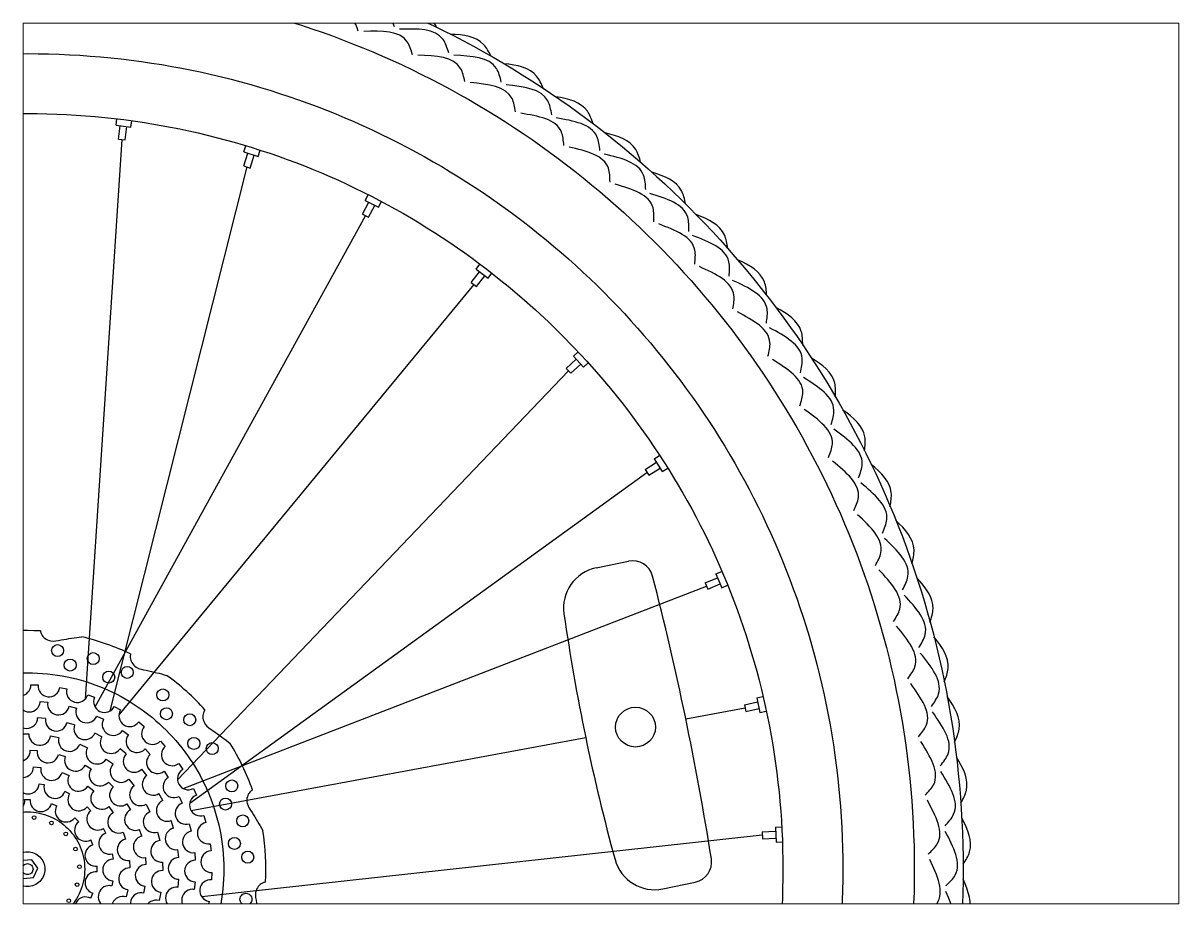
# Paper-space layout 'www.ceco.net' of a CAD drawing. Header units: millimetres. Extents: x 27 to 240, y 20 to 183.
# The model-space entities are those that its viewports show. They can reach past a viewport. Long polylines and large blocks are cut down to what shows.
import ezdxf

# ---------------------------------------------------------------- set-up
doc = ezdxf.new("R2010")
doc.units = ezdxf.units.MM
doc.layers.add('ceco.net 415 bike rim', color=7, linetype='Continuous')
doc.layers.add('ceco.net 415 bike tyres', color=8, linetype='Continuous')

msp = doc.modelspace()

# ---------------------------------------------------------------- linework, layer by layer
at = {"layer": 'ceco.net 415 bike rim'}
for p, q in [((32.43, 272.34), (32.73, 274.67)), ((32.43, 272.34), (37.89, 271.64)), ((33.3, 267.26), (33.94, 272.15)), ((35.76, 266.94), (36.39, 271.83)), ((37.89, 271.64), (38.19, 273.96)), ((34.53, 267.1), (21.16, 62.26)), ((33.3, 267.26), (35.76, 266.94)), ((79.23, 262.58), (79.93, 264.81)), ((79.23, 262.58), (84.49, 260.93)), ((84.49, 260.93), (85.19, 263.17)), ((79.21, 257.42), (80.68, 262.12)), ((81.57, 256.68), (83.04, 261.38)), ((30.31, 57.96), (80.39, 257.05)), ((79.21, 257.42), (81.57, 256.68)), ((123.63, 244.83), (124.7, 246.91)), ((122.7, 239.75), (124.97, 244.13)), ((123.63, 244.83), (128.51, 242.3)), ((124.9, 238.62), (127.17, 242.99)), ((128.51, 242.3), (129.59, 244.38)), ((24.75, 59.37), (123.8, 239.18)), ((122.7, 239.75), (124.9, 238.62)), ((164.26, 219.64), (165.68, 221.5)), ((162.47, 214.8), (165.46, 218.72)), ((164.26, 219.64), (168.64, 216.3)), ((164.44, 213.3), (167.43, 217.22)), ((168.64, 216.3), (170.06, 218.16)), ((163.46, 214.05), (33.48, 56.51)), ((162.47, 214.8), (164.44, 213.3)), ((197.3, 183.33), (200.93, 186.67)), ((199.91, 187.78), (201.63, 189.37)), ((199.91, 187.78), (203.63, 183.73)), ((198.14, 182.42), (54.91, 32.71)), ((197.3, 183.33), (198.98, 181.51)), ((198.98, 181.51), (202.61, 184.84)), ((203.63, 183.73), (205.36, 185.32)), ((226.14, 146.28), (230.29, 148.94)), ((229.48, 150.21), (231.45, 151.48)), ((229.48, 150.21), (232.44, 145.58)), ((59.4, 24.14), (226.81, 145.24)), ((226.14, 146.28), (227.48, 144.2)), ((227.48, 144.2), (231.63, 146.85)), ((232.44, 145.58), (234.42, 146.84)), ((208.23, 110.28), (220.11, 112.75)), ((248.11, 104.79), (252.66, 106.69)), ((252.07, 108.08), (254.24, 108.99)), ((252.07, 108.08), (254.19, 103)), ((57.01, 29.53), (248.58, 103.65)), ((248.11, 104.79), (249.06, 102.5)), ((249.06, 102.5), (253.61, 104.4)), ((254.19, 103), (256.36, 103.91)), ((1.28, 67.52), (3.89, 67.42)), ((11.82, 66.49), (14.39, 65.98)), ((22.08, 63.82), (24.54, 62.92)), ((-6.04, 61.24), (-3.29, 61.45)), ((4.69, 61.35), (7.43, 61.08)), ((15.27, 59.61), (17.92, 58.87)), ((31.79, 59.58), (34.08, 58.31)), ((262.53, 60.11), (267.34, 61.19)), ((262.53, 60.11), (263.08, 57.7)), ((267.01, 62.67), (269.3, 63.18)), ((267.01, 62.67), (268.22, 57.3)), ((6.63, 55.14), (3.72, 55.41)), ((25.39, 56.05), (27.87, 54.86)), ((262.8, 58.91), (241.07, 54.89)), ((263.08, 57.7), (267.89, 58.78)), ((268.22, 57.3), (270.51, 57.81)), ((17.26, 52.79), (14.46, 53.62)), ((34.74, 50.79), (36.97, 49.19)), ((40.72, 53.88), (42.78, 52.26)), ((-2.61, 49.47), (0.51, 49.53)), ((8.46, 48.81), (11.52, 48.18)), ((27.22, 48.4), (24.65, 49.77)), ((48.65, 46.84), (50.43, 44.92)), ((204.42, 48.11), (59.91, 21.38)), ((1.03, 43.52), (3.56, 43.39)), ((19.11, 45.7), (21.96, 44.4)), ((36.14, 42.16), (33.88, 44)), ((43.03, 43.99), (44.95, 42.02)), ((11.42, 42.01), (13.84, 41.28)), ((28.8, 40.3), (31.4, 38.57)), ((55.38, 38.65), (56.83, 36.48)), ((2.21, 37.47), (4.93, 37.21)), ((12.68, 35.33), (15.21, 34.32)), ((21.14, 38.06), (23.31, 36.77)), ((43.67, 34.3), (41.82, 36.55)), ((50.02, 35.84), (51.57, 33.57)), ((-5.59, 31.04), (-3.69, 31.32)), ((4.28, 31.24), (6.16, 30.93)), ((22.12, 30.33), (24.26, 28.64)), ((31.43, 30.12), (29.63, 31.89)), ((37.05, 32.88), (39.05, 30.48)), ((-1.04, 25.51), (0.99, 25.52)), ((15.42, 27.51), (13.72, 28.39)), ((49.53, 25.12), (48.14, 27.69)), ((55.48, 26.61), (56.61, 24.11)), ((60.74, 29.52), (61.84, 27.14)), ((8.8, 23.97), (10.68, 23.2)), ((23.17, 21.4), (21.83, 22.76)), ((29.77, 22.87), (31.35, 20.64)), ((36.4, 23.87), (37.73, 21.72)), ((43.44, 23.81), (44.85, 21.03)), ((18.74, 17.34), (17.31, 18.78)), ((53.48, 14.98), (52.62, 17.76)), ((64.61, 19.65), (65.32, 17.13)), ((28.64, 13.19), (27.79, 14.9)), ((35, 13.55), (35.89, 10.98)), ((41.83, 12.06), (41.06, 14.47)), ((47.65, 13.55), (48.41, 10.52)), ((59.26, 16.58), (59.94, 13.91)), ((268.98, 13.61), (273.91, 13.84)), ((268.98, 13.61), (269.1, 11.14)), ((273.84, 15.35), (276.18, 15.46)), ((273.84, 15.35), (274.09, 9.85)), ((23.95, 8.85), (23.17, 10.72)), ((269.04, 12.38), (63.8, -10.16)), ((66.89, 9.3), (67.2, 6.7)), ((269.1, 11.14), (274.02, 11.37)), ((274.09, 9.85), (276.43, 9.96)), ((31.04, 5.59), (31.32, 3.69)), ((55.37, 4.26), (55.07, 7.15)), ((61.24, 6.03), (61.45, 3.29)), ((25.52, -0.99), (25.51, 1.04)), ((37.4, 3.14), (37.53, 0.42)), ((43.5, 1.7), (43.33, 4.22)), ((49.47, 2.61), (49.53, -0.52)), ((55.14, -6.63), (55.41, -3.73)), ((67.52, -1.28), (67.42, -3.89)), ((31.24, -4.28), (30.93, -6.16)), ((36.77, -7.52), (36.13, -10.17)), ((42.64, -8.76), (43.08, -6.27)), ((61.36, -4.69), (61.09, -7.43)), ((232.65, -7.21), (244.54, -4.74)), ((23.19, -10.68), (23.97, -8.8)), ((48.81, -8.47), (48.18, -11.53)), ((66.49, -11.82), (65.98, -14.39)), ((28.39, -13.72), (27.51, -15.42)), ((52.79, -17.26), (53.62, -14.47)), ((63.88, -14.44), (257.05, -80.39))]:
    msp.add_line(p, q, dxfattribs=at)
msp.add_lwpolyline([(-2.17, 3.05), (-3.73, -0.36), (-1.55, -3.41), (2.17, -3.05), (3.73, 0.36), (1.55, 3.41)], close=True, dxfattribs=at)
for centre, radius in [((0, 0), 342.61), ((0, 0), 324.72), ((0, 0), 298.54), ((0, 0), 276.61), ((-4.39, 80.64), 2.2), ((11.03, 80), 2.2), ((15.62, 74.72), 2.2), ((24.1, 77.07), 2.2), ((29.73, 70.3), 2.2), ((36.52, 72.03), 2.2), ((0, 0), 71.87), ((49.55, 63.77), 2.2), ((222.64, 51.99), 7.3), ((50.88, 56.9), 2.2), ((59.41, 54.7), 2.2), ((60.9, 46.02), 2.2), ((67.64, 44.12), 2.2), ((74.8, 30.45), 2.2), ((72.52, 23.83), 2.2), ((0, 0), 20.96), ((-4.16, 18.58), 0.668), ((2.44, 18.88), 0.668), ((8.75, 16.91), 0.668), ((78.8, 17.66), 2.2), ((14.01, 12.9), 0.668), ((75.75, 9.4), 2.2), ((0, 0), 6.37), ((17.57, 7.33), 0.668), ((80.63, 4.39), 2.2), ((0, 0), 2.02), ((19.02, 0.88), 0.668), ((18.17, -5.68), 0.668), ((15.13, -11.56), 0.668), ((80, -11.03), 2.2), ((74.72, -15.62), 2.2)]:
    msp.add_circle(centre, radius, dxfattribs=at)
for centre, radius, start, end in [((211.28, 95.59), 15, 101.7458, 188.2179), ((221.64, 105.41), 7.5, 14.4684, 101.7458), ((-848.56, -170.74), 1112.75, 9.02322, 14.46844), ((935.06, 200.12), 746.29, 188.21792, 195.27375), ((0, 0), 87.33, 86.905, 99.322), ((0, 0), 87.33, 64.405, 76.822), ((0, 0), 87.33, 41.905, 54.322), ((-2.72, 67.48), 3.99, 184.0007, 0.6111), ((7.87, 67.07), 3.99, 175.0007, 351.6111), ((18.27, 65.02), 3.99, 166.0007, 342.6111), ((0.7, 61.53), 3.99, 181.2086, 357.4886), ((11.37, 60.47), 3.99, 171.2086, 347.4886), ((28.21, 61.36), 3.99, 157.0007, 333.6111), ((-0.27, 55.53), 3.99, 182.3372, 358.2151), ((10.57, 54.52), 3.99, 171.0872, 346.9651), ((21.7, 57.58), 3.99, 161.2086, 337.4886), ((37.46, 56.19), 3.99, 148.0007, 324.6111), ((21.01, 51.41), 3.99, 159.8372, 335.7151), ((31.37, 52.94), 3.99, 151.2086, 327.4886), ((45.79, 49.64), 3.99, 139.0007, 315.6111), ((-6.59, 49.1), 3.99, 189.95, 5.3284), ((4.5, 49.33), 3.99, 177.0928, 352.4712), ((15.37, 47.09), 3.99, 164.2357, 339.6141), ((30.63, 46.32), 3.99, 148.5872, 324.4651), ((40.09, 46.68), 3.99, 141.2086, 317.4886), ((-2.96, 43.43), 3.99, 186.5302, 1.2713), ((7.52, 42.88), 3.99, 172.6841, 347.4251), ((25.46, 42.49), 3.99, 151.3786, 326.757), ((52.99, 41.86), 3.99, 130.0007, 306.6111), ((0, 0), 87.33, 19.405, 31.822), ((17.56, 39.84), 3.99, 158.8379, 333.579), ((34.28, 35.76), 3.99, 138.5214, 313.8998), ((39.08, 39.46), 3.99, 137.3372, 313.2151), ((47.59, 39.01), 3.99, 131.2086, 307.4886), ((-1.78, 37.49), 3.99, 185.7723, 359.672), ((8.85, 36.48), 3.99, 169.4087, 343.3084), ((18.77, 32.5), 3.99, 153.045, 326.9447), ((26.58, 34.47), 3.99, 144.9918, 319.7328), ((46.03, 31.07), 3.99, 126.0872, 301.9651), ((58.89, 33.06), 3.99, 121.0007, 297.6111), ((0.29, 31.53), 3.99, 183.0959, 355.8335), ((10.02, 29.9), 3.99, 165.0959, 337.8335), ((34.06, 27.11), 3.99, 131.1456, 305.8867), ((41.38, 27.23), 3.99, 125.6643, 301.0427), ((53.64, 30.16), 3.99, 121.2086, 297.4886), ((-5.01, 25.04), 3.99, 195.7918, 6.82), ((4.96, 25.05), 3.99, 173.2918, 344.32), ((18.77, 25.34), 3.99, 147.0959, 319.8335), ((27.17, 25.9), 3.99, 136.6814, 310.5811), ((63.34, 23.44), 3.99, 112.0007, 288.6111), ((14.17, 21.25), 3.99, 150.7918, 321.82), ((25.68, 18.3), 3.99, 129.0959, 301.8335), ((39.56, 18.17), 3.99, 117.2995, 292.0405), ((51.21, 21.5), 3.99, 114.8372, 290.7151), ((58.06, 20.39), 3.99, 111.2086, 287.4886), ((21.22, 14.21), 3.99, 128.2918, 299.32), ((33.36, 17.2), 3.99, 120.3178, 294.2175), ((46.4, 17.34), 3.99, 112.8071, 288.1855), ((66.22, 13.24), 3.99, 103.0007, 279.6111), ((30.08, 9.46), 3.99, 111.0959, 283.8335), ((54.42, 11.1), 3.99, 103.5872, 279.4651), ((60.72, 9.99), 3.99, 101.2086, 277.4886), ((0, 0), 87.33, 356.905, 9.322), ((25.04, 5.01), 3.99, 105.7918, 276.82), ((36.86, 7.1), 3.99, 103.9541, 277.8538), ((42.76, 8.17), 3.99, 103.4533, 278.1944), ((49.1, 6.58), 3.99, 99.95, 275.3284), ((55.54, 0.27), 3.99, 92.3372, 268.2151), ((67.48, 2.72), 3.99, 94.0007, 270.6111), ((31.53, -0.29), 3.99, 93.0959, 265.8335), ((37.36, -3.57), 3.99, 87.5905, 261.4902), ((43.47, -2.3), 3.99, 89.6072, 264.3482), ((61.53, -0.7), 3.99, 91.2086, 267.4886), ((229.6, 7.48), 15, 195.2737, 281.7458), ((243.01, 2.61), 7.5, 281.7458, 9.0232), ((25.05, -4.96), 3.99, 83.2918, 254.32), ((49.33, -4.51), 3.99, 87.0928, 262.4712), ((67.07, -7.87), 3.99, 85.0007, 261.6111), ((29.9, -10.03), 3.99, 75.0959, 247.8335), ((54.52, -10.57), 3.99, 81.0872, 256.9651), ((60.48, -11.38), 3.99, 81.2086, 257.4886), ((21.24, -14.17), 3.99, 60.7918, 231.82), ((34.84, -13.95), 3.99, 71.2269, 245.1266), ((41.66, -12.63), 3.99, 75.761, 250.5021), ((47.09, -15.37), 3.99, 74.2357, 249.6141), ((25.34, -18.77), 3.99, 57.0959, 229.8335), ((65.02, -18.27), 3.99, 76.0007, 252.6111)]:
    msp.add_arc(centre, radius, start, end, dxfattribs=at)
for points in [[(4.72, 87.21), (5.11, 86.01), (6.32, 84.51), (8.51, 83.55), (12.32, 83.89), (19.91, 85.04)], [(37.73, 78.77), (37.63, 77.5), (38.18, 75.66), (39.84, 73.93), (43.48, 72.79), (50.94, 70.94)], [(65, 58.33), (64.43, 57.2), (64.23, 55.29), (65.1, 53.06), (68.03, 50.61), (74.21, 46.05)], [(82.37, 29.02), (81.41, 28.19), (80.5, 26.5), (80.45, 24.11), (82.22, 20.73), (86.18, 14.15)], [(87.21, -4.71), (86, -5.11), (84.51, -6.32), (83.55, -8.51), (83.89, -12.32), (85.03, -19.91)]]:
    msp.add_spline(points, degree=3, dxfattribs=at)
at = {"layer": 'ceco.net 415 bike tyres'}
for points in [[(121.13, 306.73), (118.97, 311.32), (102.82, 314.05)], [(134.39, 308.34), (131.99, 313.04), (115.85, 315.77)], [(140.93, 298.16), (139.08, 302.88), (123.14, 306.66)], [(154.27, 298.89), (152.18, 303.73), (136.25, 307.51)], [(160.13, 288.3), (158.59, 293.13), (142.94, 297.95)], [(173.49, 288.16), (171.72, 293.13), (156.07, 297.94)], [(178.64, 277.21), (177.42, 282.13), (162.12, 287.96)], [(191.96, 276.19), (190.52, 281.27), (175.22, 287.1)], [(196.39, 264.93), (195.49, 269.92), (180.6, 276.74)], [(209.62, 263.05), (208.51, 268.21), (193.62, 275.02)], [(213.3, 251.52), (212.73, 256.56), (198.32, 264.34)], [(226.37, 248.77), (225.61, 254), (211.2, 261.77)], [(229.29, 237.03), (229.05, 242.1), (215.18, 250.8)], [(242.16, 233.44), (241.74, 238.7), (227.87, 247.4)], [(244.3, 221.53), (244.39, 226.6), (231.12, 236.19)], [(256.91, 217.1), (256.83, 222.38), (243.56, 231.97)], [(258.27, 205.08), (258.69, 210.13), (246.08, 220.57)], [(270.55, 199.83), (270.82, 205.1), (258.21, 215.54)], [(271.13, 187.75), (271.88, 192.76), (259.97, 204)], [(283.05, 181.71), (283.66, 186.95), (271.75, 198.19)], [(282.83, 169.61), (283.91, 174.57), (272.76, 186.56)], [(294.32, 162.81), (295.28, 168), (284.13, 179.99)], [(293.31, 150.75), (294.72, 155.62), (284.38, 168.32)], [(304.34, 143.21), (305.63, 148.33), (295.3, 161.02)], [(302.55, 131.24), (304.26, 136.02), (294.78, 149.36)], [(313.06, 123), (314.68, 128.02), (305.2, 141.37)], [(310.48, 111.17), (312.51, 115.82), (303.91, 129.76)], [(320.43, 102.26), (322.38, 107.16), (313.79, 121.1)], [(317.09, 90.63), (319.41, 95.14), (311.75, 109.61)], [(326.43, 81.08), (328.7, 85.85), (321.04, 100.32)], [(322.34, 69.7), (324.95, 74.04), (318.25, 88.98)], [(331.04, 59.56), (333.61, 64.17), (326.91, 79.11)], [(326.2, 48.47), (329.1, 52.63), (323.39, 67.98)], [(334.22, 37.78), (337.09, 42.21), (331.38, 57.56)], [(328.68, 27.03), (331.84, 31), (327.14, 46.68)], [(335.98, 15.84), (339.13, 20.07), (334.44, 35.76)], [(329.74, 5.47), (333.15, 9.23), (329.5, 25.19)], [(336.3, -6.17), (339.72, -2.15), (336.06, 13.81)], [(329.39, -16.1), (333.04, -12.58), (330.44, 3.58)], [(335.17, -28.15), (338.85, -24.36), (336.25, -8.2)]]:
    msp.add_spline(points, degree=3, dxfattribs=at)
for points in [[(149.89, 308.08), (149.02, 309.61), (145.73, 314.82), (139.4, 315.26), (134.53, 315.09)], [(169.72, 297.61), (168.95, 299.2), (166.01, 304.61), (159.72, 305.47), (154.85, 305.61)], [(188.82, 285.87), (188.16, 287.51), (185.57, 293.1), (179.36, 294.37), (174.51, 294.83)], [(207.12, 272.91), (206.56, 274.59), (204.35, 280.34), (198.23, 282.01), (193.42, 282.79)], [(224.52, 258.78), (224.07, 260.49), (222.24, 266.37), (216.25, 268.44), (211.5, 269.53)], [(240.97, 243.54), (240.63, 245.28), (239.19, 251.27), (233.34, 253.72), (228.67, 255.12)], [(256.38, 227.26), (256.16, 229.02), (255.11, 235.09), (249.44, 237.92), (244.87, 239.62)], [(270.69, 210.01), (270.59, 211.77), (269.94, 217.9), (264.46, 221.1), (260.02, 223.09)], [(283.85, 191.85), (283.86, 193.62), (283.61, 199.78), (278.36, 203.33), (274.05, 205.61)], [(295.79, 172.88), (295.92, 174.64), (296.07, 180.8), (291.06, 184.68), (286.91, 187.24)], [(306.46, 153.16), (306.7, 154.91), (307.26, 161.05), (302.51, 165.25), (298.54, 168.08)], [(315.82, 132.79), (316.18, 134.52), (317.14, 140.61), (312.68, 145.11), (308.9, 148.19)], [(323.83, 111.85), (324.3, 113.56), (325.65, 119.56), (321.5, 124.35), (317.93, 127.67)], [(330.45, 90.43), (331.03, 92.1), (332.78, 98.01), (328.94, 103.06), (325.6, 106.6)], [(335.66, 68.63), (336.35, 70.26), (338.47, 76.03), (334.98, 81.33), (331.87, 85.08)], [(339.43, 46.53), (340.22, 48.11), (342.72, 53.73), (339.58, 59.24), (336.73, 63.19)], [(341.75, 24.23), (342.64, 25.75), (345.5, 31.2), (342.73, 36.91), (340.14, 41.03)], [(342.6, 1.82), (343.59, 3.29), (346.8, 8.54), (344.41, 14.41), (342.09, 18.7)], [(341.99, -20.59), (343.07, -19.19), (346.62, -14.16), (344.61, -8.14), (342.59, -3.71)]]:
    msp.add_open_spline(points, degree=3, knots=[1.290026, 1.290026, 1.290026, 1.290026, 6.384144, 19.446481, 19.446481, 19.446481, 19.446481], dxfattribs=at)

psp = doc.layouts.new('www.ceco.net')

# ---------------------------------------------------------------- viewports
at = {"layer": '0'}
psp.add_viewport(center=(133.35, 101.6), size=(213.36, 162.56), view_center_point=(210, 148.5), view_height=322.4396, dxfattribs=at)

doc.saveas('drawing.dxf')
